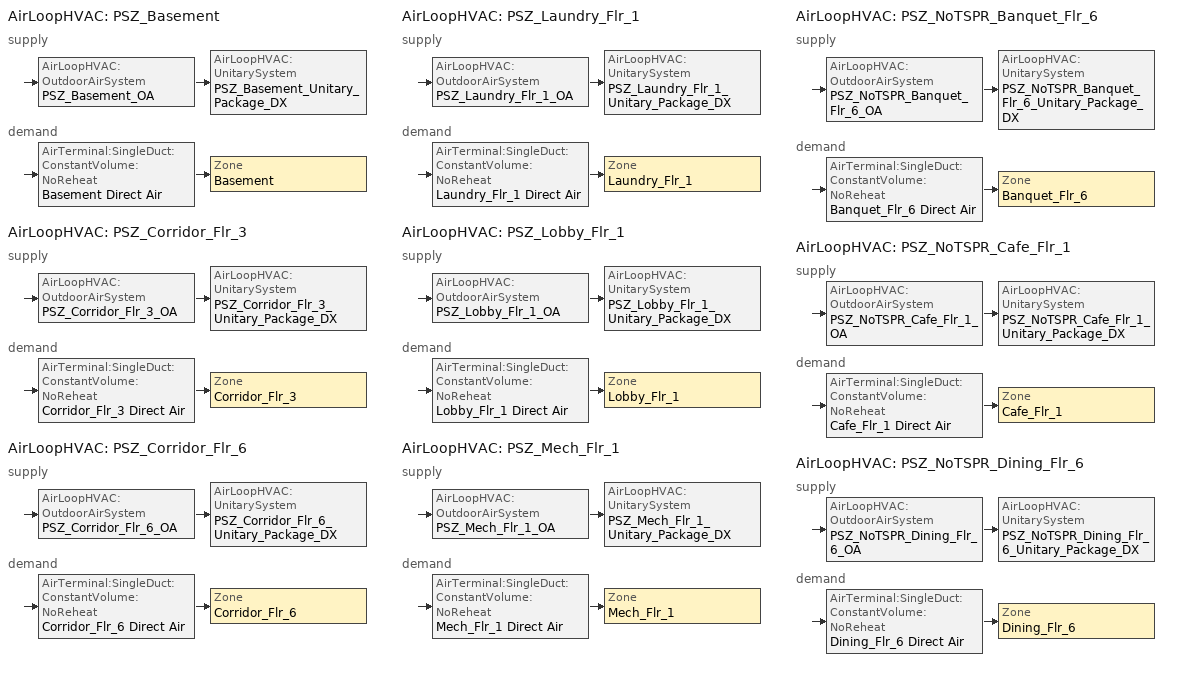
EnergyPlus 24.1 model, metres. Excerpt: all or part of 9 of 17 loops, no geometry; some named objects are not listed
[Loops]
AirLoopHVAC 'PSZ_Basement'
 supply: AirLoopHVAC:OutdoorAirSystem 'PSZ_Basement_OA' > AirLoopHVAC:UnitarySystem 'PSZ_Basement_Unitary_Package_DX'
 demand: AirTerminal:SingleDuct:ConstantVolume:NoReheat 'Basement Direct Air' > Zone 'Basement'
AirLoopHVAC 'PSZ_Corridor_Flr_3'
 supply: AirLoopHVAC:OutdoorAirSystem 'PSZ_Corridor_Flr_3_OA' > AirLoopHVAC:UnitarySystem 'PSZ_Corridor_Flr_3_Unitary_Package_DX'
 demand: AirTerminal:SingleDuct:ConstantVolume:NoReheat 'Corridor_Flr_3 Direct Air' > Zone 'Corridor_Flr_3'
AirLoopHVAC 'PSZ_Corridor_Flr_6'
 supply: AirLoopHVAC:OutdoorAirSystem 'PSZ_Corridor_Flr_6_OA' > AirLoopHVAC:UnitarySystem 'PSZ_Corridor_Flr_6_Unitary_Package_DX'
 demand: AirTerminal:SingleDuct:ConstantVolume:NoReheat 'Corridor_Flr_6 Direct Air' > Zone 'Corridor_Flr_6'
AirLoopHVAC 'PSZ_Laundry_Flr_1'
 supply: AirLoopHVAC:OutdoorAirSystem 'PSZ_Laundry_Flr_1_OA' > AirLoopHVAC:UnitarySystem 'PSZ_Laundry_Flr_1_Unitary_Package_DX'
 demand: AirTerminal:SingleDuct:ConstantVolume:NoReheat 'Laundry_Flr_1 Direct Air' > Zone 'Laundry_Flr_1'
AirLoopHVAC 'PSZ_Lobby_Flr_1'
 supply: AirLoopHVAC:OutdoorAirSystem 'PSZ_Lobby_Flr_1_OA' > AirLoopHVAC:UnitarySystem 'PSZ_Lobby_Flr_1_Unitary_Package_DX'
 demand: AirTerminal:SingleDuct:ConstantVolume:NoReheat 'Lobby_Flr_1 Direct Air' > Zone 'Lobby_Flr_1'
AirLoopHVAC 'PSZ_Mech_Flr_1'
 supply: AirLoopHVAC:OutdoorAirSystem 'PSZ_Mech_Flr_1_OA' > AirLoopHVAC:UnitarySystem 'PSZ_Mech_Flr_1_Unitary_Package_DX'
 demand: AirTerminal:SingleDuct:ConstantVolume:NoReheat 'Mech_Flr_1 Direct Air' > Zone 'Mech_Flr_1'
AirLoopHVAC 'PSZ_NoTSPR_Banquet_Flr_6'
 supply: AirLoopHVAC:OutdoorAirSystem 'PSZ_NoTSPR_Banquet_Flr_6_OA' > AirLoopHVAC:UnitarySystem 'PSZ_NoTSPR_Banquet_Flr_6_Unitary_Package_DX'
 demand: AirTerminal:SingleDuct:ConstantVolume:NoReheat 'Banquet_Flr_6 Direct Air' > Zone 'Banquet_Flr_6'
AirLoopHVAC 'PSZ_NoTSPR_Cafe_Flr_1'
 supply: AirLoopHVAC:OutdoorAirSystem 'PSZ_NoTSPR_Cafe_Flr_1_OA' > AirLoopHVAC:UnitarySystem 'PSZ_NoTSPR_Cafe_Flr_1_Unitary_Package_DX'
 demand: AirTerminal:SingleDuct:ConstantVolume:NoReheat 'Cafe_Flr_1 Direct Air' > Zone 'Cafe_Flr_1'
AirLoopHVAC 'PSZ_NoTSPR_Dining_Flr_6'
 supply: AirLoopHVAC:OutdoorAirSystem 'PSZ_NoTSPR_Dining_Flr_6_OA' > AirLoopHVAC:UnitarySystem 'PSZ_NoTSPR_Dining_Flr_6_Unitary_Package_DX'
 demand: AirTerminal:SingleDuct:ConstantVolume:NoReheat 'Dining_Flr_6 Direct Air' > Zone 'Dining_Flr_6'
[AirLoopHVAC]
PSZ_Basement: , PSZ_Basement Availability Manager List, Autosize, PSZ_Basement Air Loop Branches, , PSZ_Basement Supply Equipment Inlet Node, PSZ_Basement Zone Equipment Outlet Node, PSZ_Basement Zone Equipment Inlet Node, PSZ_Basement Supply Equipment Outlet Node
PSZ_Corridor_Flr_3: , PSZ_Corridor_Flr_3 Availability Manager List, Autosize, PSZ_Corridor_Flr_3 Air Loop Branches, , PSZ_Corridor_Flr_3 Supply Equipment Inlet Node, PSZ_Corridor_Flr_3 Zone Equipment Outlet Node, PSZ_Corridor_Flr_3 Zone Equipment Inlet Node, PSZ_Corridor_Flr_3 Supply Equipment Outlet Node
PSZ_Corridor_Flr_6: , PSZ_Corridor_Flr_6 Availability Manager List, Autosize, PSZ_Corridor_Flr_6 Air Loop Branches, , PSZ_Corridor_Flr_6 Supply Equipment Inlet Node, PSZ_Corridor_Flr_6 Zone Equipment Outlet Node, PSZ_Corridor_Flr_6 Zone Equipment Inlet Node, PSZ_Corridor_Flr_6 Supply Equipment Outlet Node
PSZ_Laundry_Flr_1: , PSZ_Laundry_Flr_1 Availability Manager List, Autosize, PSZ_Laundry_Flr_1 Air Loop Branches, , PSZ_Laundry_Flr_1 Supply Equipment Inlet Node, PSZ_Laundry_Flr_1 Zone Equipment Outlet Node, PSZ_Laundry_Flr_1 Zone Equipment Inlet Node, PSZ_Laundry_Flr_1 Supply Equipment Outlet Node
PSZ_Lobby_Flr_1: , PSZ_Lobby_Flr_1 Availability Manager List, Autosize, PSZ_Lobby_Flr_1 Air Loop Branches, , PSZ_Lobby_Flr_1 Supply Equipment Inlet Node, PSZ_Lobby_Flr_1 Zone Equipment Outlet Node, PSZ_Lobby_Flr_1 Zone Equipment Inlet Node, PSZ_Lobby_Flr_1 Supply Equipment Outlet Node
PSZ_Mech_Flr_1: , PSZ_Mech_Flr_1 Availability Manager List, Autosize, PSZ_Mech_Flr_1 Air Loop Branches, , PSZ_Mech_Flr_1 Supply Equipment Inlet Node, PSZ_Mech_Flr_1 Zone Equipment Outlet Node, PSZ_Mech_Flr_1 Zone Equipment Inlet Node, PSZ_Mech_Flr_1 Supply Equipment Outlet Node
PSZ_NoTSPR_Banquet_Flr_6: , PSZ_NoTSPR_Banquet_Flr_6 Availability Manager List, Autosize, PSZ_NoTSPR_Banquet_Flr_6 Air Loop Branches, , PSZ_NoTSPR_Banquet_Flr_6 Supply Equipment Inlet Node, PSZ_NoTSPR_Banquet_Flr_6 Zone Equipment Outlet Node, PSZ_NoTSPR_Banquet_Flr_6 Zone Equipment Inlet Node, PSZ_NoTSPR_Banquet_Flr_6 Supply Equipment Outlet Node
PSZ_NoTSPR_Cafe_Flr_1: , PSZ_NoTSPR_Cafe_Flr_1 Availability Manager List, Autosize, PSZ_NoTSPR_Cafe_Flr_1 Air Loop Branches, , PSZ_NoTSPR_Cafe_Flr_1 Supply Equipment Inlet Node, PSZ_NoTSPR_Cafe_Flr_1 Zone Equipment Outlet Node, PSZ_NoTSPR_Cafe_Flr_1 Zone Equipment Inlet Node, PSZ_NoTSPR_Cafe_Flr_1 Supply Equipment Outlet Node
PSZ_NoTSPR_Dining_Flr_6: , PSZ_NoTSPR_Dining_Flr_6 Availability Manager List, Autosize, PSZ_NoTSPR_Dining_Flr_6 Air Loop Branches, , PSZ_NoTSPR_Dining_Flr_6 Supply Equipment Inlet Node, PSZ_NoTSPR_Dining_Flr_6 Zone Equipment Outlet Node, PSZ_NoTSPR_Dining_Flr_6 Zone Equipment Inlet Node, PSZ_NoTSPR_Dining_Flr_6 Supply Equipment Outlet Node
[AirLoopHVAC:OutdoorAirSystem]
PSZ_Basement_OA: PSZ_Basement_OA_Controllers, PSZ_Basement_OA_Equipment
PSZ_Corridor_Flr_3_OA: PSZ_Corridor_Flr_3_OA_Controllers, PSZ_Corridor_Flr_3_OA_Equipment
PSZ_Corridor_Flr_6_OA: PSZ_Corridor_Flr_6_OA_Controllers, PSZ_Corridor_Flr_6_OA_Equipment
PSZ_Laundry_Flr_1_OA: PSZ_Laundry_Flr_1_OA_Controllers, PSZ_Laundry_Flr_1_OA_Equipment
PSZ_Lobby_Flr_1_OA: PSZ_Lobby_Flr_1_OA_Controllers, PSZ_Lobby_Flr_1_OA_Equipment
PSZ_Mech_Flr_1_OA: PSZ_Mech_Flr_1_OA_Controllers, PSZ_Mech_Flr_1_OA_Equipment
PSZ_NoTSPR_Banquet_Flr_6_OA: PSZ_NoTSPR_Banquet_Flr_6_OA_Controllers, PSZ_NoTSPR_Banquet_Flr_6_OA_Equipment
PSZ_NoTSPR_Cafe_Flr_1_OA: PSZ_NoTSPR_Cafe_Flr_1_OA_Controllers, PSZ_NoTSPR_Cafe_Flr_1_OA_Equipment
PSZ_NoTSPR_Dining_Flr_6_OA: PSZ_NoTSPR_Dining_Flr_6_OA_Controllers, PSZ_NoTSPR_Dining_Flr_6_OA_Equipment
[AirLoopHVAC:UnitarySystem]
PSZ_Basement_Unitary_Package_DX: Load, Basement, None, Always_On, PSZ_Basement Mixed Air Outlet, PSZ_Basement Supply Equipment Outlet Node, Fan:SystemModel, PSZ_Basement_addAQ_Unitary_Package_fan, DrawThrough, Always_Off, Coil:Heating:WaterToAirHeatPump:VariableSpeedEquationFit, PSZ_Basement Heating Coil, 1, Coil:Cooling:WaterToAirHeatPump:VariableSpeedEquationFit, PSZ_Basement Cooling Coil, No, 12.8, SensibleOnlyLoadControl, Coil:Heating:Electric, PSZ_Basement_SuppHeatCoil, SupplyAirFlowRate, Autosize, , , , SupplyAirFlowRate, Autosize, , , , SupplyAirFlowRate, 0, , , , , , Yes, 38, , , , , , , , , UnitarySystemPerformance:Multispeed, PSZ_Basement_Unitary_Package_DX_Perf_doas_wshpvav
PSZ_Corridor_Flr_3_Unitary_Package_DX: Load, Corridor_Flr_3, None, Always_On, PSZ_Corridor_Flr_3 Mixed Air Outlet, PSZ_Corridor_Flr_3 Supply Equipment Outlet Node, Fan:SystemModel, PSZ_Corridor_Flr_3_addAQ_Unitary_Package_fan, DrawThrough, Always_Off, Coil:Heating:WaterToAirHeatPump:VariableSpeedEquationFit, PSZ_Corridor_Flr_3 Heating Coil, 1, Coil:Cooling:WaterToAirHeatPump:VariableSpeedEquationFit, PSZ_Corridor_Flr_3 Cooling Coil, No, 12.8, SensibleOnlyLoadControl, Coil:Heating:Electric, PSZ_Corridor_Flr_3_SuppHeatCoil, SupplyAirFlowRate, Autosize, , , , SupplyAirFlowRate, Autosize, , , , SupplyAirFlowRate, 0, , , , , , Yes, 38, , , , , , , , , UnitarySystemPerformance:Multispeed, PSZ_Corridor_Flr_3_Unitary_Package_DX_Perf_doas_wshpvav
PSZ_Corridor_Flr_6_Unitary_Package_DX: Load, Corridor_Flr_6, None, Always_On, PSZ_Corridor_Flr_6 Mixed Air Outlet, PSZ_Corridor_Flr_6 Supply Equipment Outlet Node, Fan:SystemModel, PSZ_Corridor_Flr_6_addAQ_Unitary_Package_fan, DrawThrough, Always_Off, Coil:Heating:WaterToAirHeatPump:VariableSpeedEquationFit, PSZ_Corridor_Flr_6 Heating Coil, 1, Coil:Cooling:WaterToAirHeatPump:VariableSpeedEquationFit, PSZ_Corridor_Flr_6 Cooling Coil, No, 12.8, SensibleOnlyLoadControl, Coil:Heating:Electric, PSZ_Corridor_Flr_6_SuppHeatCoil, SupplyAirFlowRate, Autosize, , , , SupplyAirFlowRate, Autosize, , , , SupplyAirFlowRate, 0, , , , , , Yes, 38, , , , , , , , , UnitarySystemPerformance:Multispeed, PSZ_Corridor_Flr_6_Unitary_Package_DX_Perf_doas_wshpvav
PSZ_Laundry_Flr_1_Unitary_Package_DX: Load, Laundry_Flr_1, None, Always_On, PSZ_Laundry_Flr_1 Mixed Air Outlet, PSZ_Laundry_Flr_1 Supply Equipment Outlet Node, Fan:SystemModel, PSZ_Laundry_Flr_1_addAQ_Unitary_Package_fan, DrawThrough, Always_Off, Coil:Heating:WaterToAirHeatPump:VariableSpeedEquationFit, PSZ_Laundry_Flr_1 Heating Coil, 1, Coil:Cooling:WaterToAirHeatPump:VariableSpeedEquationFit, PSZ_Laundry_Flr_1 Cooling Coil, No, 12.8, SensibleOnlyLoadControl, Coil:Heating:Electric, PSZ_Laundry_Flr_1_SuppHeatCoil, SupplyAirFlowRate, Autosize, , , , SupplyAirFlowRate, Autosize, , , , SupplyAirFlowRate, 0, , , , , , Yes, 38, , , , , , , , , UnitarySystemPerformance:Multispeed, PSZ_Laundry_Flr_1_Unitary_Package_DX_Perf_doas_wshpvav
PSZ_Lobby_Flr_1_Unitary_Package_DX: Load, Lobby_Flr_1, None, Always_On, PSZ_Lobby_Flr_1 Mixed Air Outlet, PSZ_Lobby_Flr_1 Supply Equipment Outlet Node, Fan:SystemModel, PSZ_Lobby_Flr_1_addAQ_Unitary_Package_fan, DrawThrough, Always_Off, Coil:Heating:WaterToAirHeatPump:VariableSpeedEquationFit, PSZ_Lobby_Flr_1 Heating Coil, 1, Coil:Cooling:WaterToAirHeatPump:VariableSpeedEquationFit, PSZ_Lobby_Flr_1 Cooling Coil, No, 12.8, SensibleOnlyLoadControl, Coil:Heating:Electric, PSZ_Lobby_Flr_1_SuppHeatCoil, SupplyAirFlowRate, Autosize, , , , SupplyAirFlowRate, Autosize, , , , SupplyAirFlowRate, 0, , , , , , Yes, 38, , , , , , , , , UnitarySystemPerformance:Multispeed, PSZ_Lobby_Flr_1_Unitary_Package_DX_Perf_doas_wshpvav
PSZ_Mech_Flr_1_Unitary_Package_DX: Load, Mech_Flr_1, None, Always_On, PSZ_Mech_Flr_1 Mixed Air Outlet, PSZ_Mech_Flr_1 Supply Equipment Outlet Node, Fan:SystemModel, PSZ_Mech_Flr_1_addAQ_Unitary_Package_fan, DrawThrough, Always_Off, Coil:Heating:WaterToAirHeatPump:VariableSpeedEquationFit, PSZ_Mech_Flr_1 Heating Coil, 1, Coil:Cooling:WaterToAirHeatPump:VariableSpeedEquationFit, PSZ_Mech_Flr_1 Cooling Coil, No, 12.8, SensibleOnlyLoadControl, Coil:Heating:Electric, PSZ_Mech_Flr_1_SuppHeatCoil, SupplyAirFlowRate, Autosize, , , , SupplyAirFlowRate, Autosize, , , , SupplyAirFlowRate, 0, , , , , , Yes, 38, , , , , , , , , UnitarySystemPerformance:Multispeed, PSZ_Mech_Flr_1_Unitary_Package_DX_Perf_doas_wshpvav
PSZ_NoTSPR_Banquet_Flr_6_Unitary_Package_DX: Load, Banquet_Flr_6, None, Always_On, PSZ_NoTSPR_Banquet_Flr_6 Mixed Air Outlet, PSZ_NoTSPR_Banquet_Flr_6 Supply Equipment Outlet Node, Fan:SystemModel, PSZ_NoTSPR_Banquet_Flr_6_addAQ_Unitary_Package_fan, DrawThrough, Always_Off, Coil:Heating:WaterToAirHeatPump:VariableSpeedEquationFit, PSZ_NoTSPR_Banquet_Flr_6 Heating Coil, 1, Coil:Cooling:WaterToAirHeatPump:VariableSpeedEquationFit, PSZ_NoTSPR_Banquet_Flr_6 Cooling Coil, No, 12.8, SensibleOnlyLoadControl, Coil:Heating:Electric, PSZ_NoTSPR_Banquet_Flr_6_SuppHeatCoil, SupplyAirFlowRate, Autosize, , , , SupplyAirFlowRate, Autosize, , , , SupplyAirFlowRate, Autosize, , , , , , Yes, 38, , , , , , , , , UnitarySystemPerformance:Multispeed, PSZ_NoTSPR_Banquet_Flr_6_Unitary_Package_DX_Perf_wshpvav
PSZ_NoTSPR_Cafe_Flr_1_Unitary_Package_DX: Load, Cafe_Flr_1, None, Always_On, PSZ_NoTSPR_Cafe_Flr_1 Mixed Air Outlet, PSZ_NoTSPR_Cafe_Flr_1 Supply Equipment Outlet Node, Fan:SystemModel, PSZ_NoTSPR_Cafe_Flr_1_addAQ_Unitary_Package_fan, DrawThrough, Always_Off, Coil:Heating:WaterToAirHeatPump:VariableSpeedEquationFit, PSZ_NoTSPR_Cafe_Flr_1 Heating Coil, 1, Coil:Cooling:WaterToAirHeatPump:VariableSpeedEquationFit, PSZ_NoTSPR_Cafe_Flr_1 Cooling Coil, No, 12.8, SensibleOnlyLoadControl, Coil:Heating:Electric, PSZ_NoTSPR_Cafe_Flr_1_SuppHeatCoil, SupplyAirFlowRate, Autosize, , , , SupplyAirFlowRate, Autosize, , , , SupplyAirFlowRate, 0, , , , , , Yes, 38, , , , , , , , , UnitarySystemPerformance:Multispeed, PSZ_NoTSPR_Cafe_Flr_1_Unitary_Package_DX_Perf_doas_wshpvav
PSZ_NoTSPR_Dining_Flr_6_Unitary_Package_DX: Load, Dining_Flr_6, None, Always_On, PSZ_NoTSPR_Dining_Flr_6 Mixed Air Outlet, PSZ_NoTSPR_Dining_Flr_6 Supply Equipment Outlet Node, Fan:SystemModel, PSZ_NoTSPR_Dining_Flr_6_addAQ_Unitary_Package_fan, DrawThrough, Always_Off, Coil:Heating:WaterToAirHeatPump:VariableSpeedEquationFit, PSZ_NoTSPR_Dining_Flr_6 Heating Coil, 1, Coil:Cooling:WaterToAirHeatPump:VariableSpeedEquationFit, PSZ_NoTSPR_Dining_Flr_6 Cooling Coil, No, 12.8, SensibleOnlyLoadControl, Coil:Heating:Electric, PSZ_NoTSPR_Dining_Flr_6_SuppHeatCoil, SupplyAirFlowRate, Autosize, , , , SupplyAirFlowRate, Autosize, , , , SupplyAirFlowRate, Autosize, , , , , , Yes, 38, , , , , , , , , UnitarySystemPerformance:Multispeed, PSZ_NoTSPR_Dining_Flr_6_Unitary_Package_DX_Perf_wshpvav
[AirTerminal:SingleDuct:ConstantVolume:NoReheat]
Banquet_Flr_6 Direct Air: ALWAYS_ON, Banquet_Flr_6 ADU Inlet Node, Banquet_Flr_6 Direct Air Inlet Node, Autosize
Basement Direct Air: Always_On, Basement ADU Inlet Node, Basement Direct Air Inlet Node, Autosize
Cafe_Flr_1 Direct Air: Always_On, Cafe_Flr_1 ADU Inlet Node, Cafe_Flr_1 Direct Air Inlet Node, Autosize
Corridor_Flr_3 Direct Air: Always_On, Corridor_Flr_3 ADU Inlet Node, Corridor_Flr_3 Direct Air Inlet Node, Autosize
Corridor_Flr_6 Direct Air: Always_On, Corridor_Flr_6 ADU Inlet Node, Corridor_Flr_6 Direct Air Inlet Node, Autosize
Dining_Flr_6 Direct Air: ALWAYS_ON, Dining_Flr_6 ADU Inlet Node, Dining_Flr_6 Direct Air Inlet Node, Autosize
Laundry_Flr_1 Direct Air: Always_On, Laundry_Flr_1 ADU Inlet Node, Laundry_Flr_1 Direct Air Inlet Node, Autosize
Lobby_Flr_1 Direct Air: Always_On, Lobby_Flr_1 ADU Inlet Node, Lobby_Flr_1 Direct Air Inlet Node, Autosize
Mech_Flr_1 Direct Air: Always_On, Mech_Flr_1 ADU Inlet Node, Mech_Flr_1 Direct Air Inlet Node, Autosize
[AvailabilityManager:NightCycle]
PSZ_Basement Availability Manager; PSZ_Corridor_Flr_3 Availability Manager; PSZ_Corridor_Flr_6 Availability Manager; PSZ_Laundry_Flr_1 Availability Manager; PSZ_Lobby_Flr_1 Availability Manager; PSZ_Mech_Flr_1 Availability Manager; PSZ_NoTSPR_Banquet_Flr_6 Availability Manager; PSZ_NoTSPR_Cafe_Flr_1 Availability Manager; PSZ_NoTSPR_Dining_Flr_6 Availability Manager; PSZ_NoTSPR_Kitchen_Flr_6 Availability Manager; PSZ_Retail_1_Flr_1 Availability Manager; PSZ_Retail_2_Flr_1 Availability Manager; PSZ_Storage_Flr_1 Availability Manager: Always_On, HVACOperationSchd, CycleOnAny, 1, FixedRunTime, 1800
[AvailabilityManager:Scheduled]
grm_doas Availability Manager; pub_doas Availability Manager: HVACOperationSchd
[Coil:Heating:Electric]
PSZ_Basement_SuppHeatCoil: Always_On, 1, Autosize, PSZ_Basement Supply Fan Outlet, PSZ_Basement Supply Equipment Outlet Node
PSZ_Corridor_Flr_3_SuppHeatCoil: Always_On, 1, Autosize, PSZ_Corridor_Flr_3 Supply Fan Outlet, PSZ_Corridor_Flr_3 Supply Equipment Outlet Node
PSZ_Corridor_Flr_6_SuppHeatCoil: Always_On, 1, Autosize, PSZ_Corridor_Flr_6 Supply Fan Outlet, PSZ_Corridor_Flr_6 Supply Equipment Outlet Node
PSZ_Laundry_Flr_1_SuppHeatCoil: Always_On, 1, Autosize, PSZ_Laundry_Flr_1 Supply Fan Outlet, PSZ_Laundry_Flr_1 Supply Equipment Outlet Node
PSZ_Lobby_Flr_1_SuppHeatCoil: Always_On, 1, Autosize, PSZ_Lobby_Flr_1 Supply Fan Outlet, PSZ_Lobby_Flr_1 Supply Equipment Outlet Node
PSZ_Mech_Flr_1_SuppHeatCoil: Always_On, 1, Autosize, PSZ_Mech_Flr_1 Supply Fan Outlet, PSZ_Mech_Flr_1 Supply Equipment Outlet Node
PSZ_NoTSPR_Banquet_Flr_6_SuppHeatCoil: Always_On, 1, Autosize, PSZ_NoTSPR_Banquet_Flr_6 Supply Fan Outlet, PSZ_NoTSPR_Banquet_Flr_6 Supply Equipment Outlet Node
PSZ_NoTSPR_Cafe_Flr_1_SuppHeatCoil: Always_On, 1, Autosize, PSZ_NoTSPR_Cafe_Flr_1 Supply Fan Outlet, PSZ_NoTSPR_Cafe_Flr_1 Supply Equipment Outlet Node
PSZ_NoTSPR_Dining_Flr_6_SuppHeatCoil: Always_On, 1, Autosize, PSZ_NoTSPR_Dining_Flr_6 Supply Fan Outlet, PSZ_NoTSPR_Dining_Flr_6 Supply Equipment Outlet Node
[Controller:MechanicalVentilation]
Banquet_Flr_6_DCV: MinOA_MotorizedDamper_Sched, No, ZoneSum, , Banquet_Flr_6, SZ DSOA Banquet_Flr_6, CM DSZAD Building
Dining_Flr_6_DCV: MinOA_MotorizedDamper_Sched, No, ZoneSum, , Dining_Flr_6, SZ DSOA Dining_Flr_6, CM DSZAD Building
[Controller:OutdoorAir]
PSZ_Basement_OA_Controller: PSZ_Basement OARelief Node, PSZ_Basement Supply Equipment Inlet Node, PSZ_Basement Mixed Air Outlet, PSZ_Basement OAInlet Node, 0, Autosize, NoEconomizer, ModulateFlow, , , , , , LockoutWithHeating, FixedMinimum, MinOA_MotorizedDamper_Sched
PSZ_Corridor_Flr_3_OA_Controller: PSZ_Corridor_Flr_3 OARelief Node, PSZ_Corridor_Flr_3 Supply Equipment Inlet Node, PSZ_Corridor_Flr_3 Mixed Air Outlet, PSZ_Corridor_Flr_3 OAInlet Node, 0, Autosize, NoEconomizer, ModulateFlow, , , , , , LockoutWithHeating, FixedMinimum, MinOA_MotorizedDamper_Sched
PSZ_Corridor_Flr_6_OA_Controller: PSZ_Corridor_Flr_6 OARelief Node, PSZ_Corridor_Flr_6 Supply Equipment Inlet Node, PSZ_Corridor_Flr_6 Mixed Air Outlet, PSZ_Corridor_Flr_6 OAInlet Node, 0, Autosize, NoEconomizer, ModulateFlow, , , , , , LockoutWithHeating, FixedMinimum, MinOA_MotorizedDamper_Sched
PSZ_Laundry_Flr_1_OA_Controller: PSZ_Laundry_Flr_1 OARelief Node, PSZ_Laundry_Flr_1 Supply Equipment Inlet Node, PSZ_Laundry_Flr_1 Mixed Air Outlet, PSZ_Laundry_Flr_1 OAInlet Node, 0, Autosize, NoEconomizer, ModulateFlow, , , , , , LockoutWithHeating, FixedMinimum, MinOA_MotorizedDamper_Sched
PSZ_Lobby_Flr_1_OA_Controller: PSZ_Lobby_Flr_1 OARelief Node, PSZ_Lobby_Flr_1 Supply Equipment Inlet Node, PSZ_Lobby_Flr_1 Mixed Air Outlet, PSZ_Lobby_Flr_1 OAInlet Node, 0, Autosize, NoEconomizer, ModulateFlow, , , , , , LockoutWithHeating, FixedMinimum, MinOA_MotorizedDamper_Sched
PSZ_Mech_Flr_1_OA_Controller: PSZ_Mech_Flr_1 OARelief Node, PSZ_Mech_Flr_1 Supply Equipment Inlet Node, PSZ_Mech_Flr_1 Mixed Air Outlet, PSZ_Mech_Flr_1 OAInlet Node, 0, Autosize, NoEconomizer, ModulateFlow, , , , , , LockoutWithHeating, FixedMinimum, MinOA_MotorizedDamper_Sched
PSZ_NoTSPR_Banquet_Flr_6_OA_Controller: PSZ_NoTSPR_Banquet_Flr_6 OARelief Node, PSZ_NoTSPR_Banquet_Flr_6 Supply Equipment Inlet Node, PSZ_NoTSPR_Banquet_Flr_6 Mixed Air Outlet, PSZ_NoTSPR_Banquet_Flr_6 OAInlet Node, Autosize, Autosize, NoEconomizer, ModulateFlow, , , , , , LockoutWithHeating, FixedMinimum, MinOA_MotorizedDamper_Sched
PSZ_NoTSPR_Cafe_Flr_1_OA_Controller: PSZ_NoTSPR_Cafe_Flr_1 OARelief Node, PSZ_NoTSPR_Cafe_Flr_1 Supply Equipment Inlet Node, PSZ_NoTSPR_Cafe_Flr_1 Mixed Air Outlet, PSZ_NoTSPR_Cafe_Flr_1 OAInlet Node, 0, Autosize, NoEconomizer, ModulateFlow, , , , , , LockoutWithHeating, FixedMinimum, MinOA_MotorizedDamper_Sched
PSZ_NoTSPR_Dining_Flr_6_OA_Controller: PSZ_NoTSPR_Dining_Flr_6 OARelief Node, PSZ_NoTSPR_Dining_Flr_6 Supply Equipment Inlet Node, PSZ_NoTSPR_Dining_Flr_6 Mixed Air Outlet, PSZ_NoTSPR_Dining_Flr_6 OAInlet Node, Autosize, Autosize, NoEconomizer, ModulateFlow, , , , , , LockoutWithHeating, FixedMinimum, MinOA_MotorizedDamper_Sched
[DesignSpecification:OutdoorAir]
SZ DSOA Banquet_Flr_6; SZ DSOA Dining_Flr_6: Flow/Area, , 0.0035814
SZ DSOA Basement: Flow/Area, , 0.0004318
SZ DSOA Cafe_Flr_1: Sum, 0.00353961, 0.000914399
SZ DSOA Corridor_Flr_3; SZ DSOA Corridor_Flr_6: Flow/Area, , 0.0003048
SZ DSOA Laundry_Flr_1; SZ DSOA Mech_Flr_1: Flow/Area, , 0
SZ DSOA Lobby_Flr_1: Flow/Area, , 0.0014478
[DesignSpecification:ZoneAirDistribution]
CM DSZAD Building: 1, 1
[ElectricLoadCenter:Distribution]
Generator: PV_Generator, Baseload, , , , DirectCurrentWithInverter, PV_Inverter
[ElectricLoadCenter:Generators]
PV_Generator: PV_module, Generator:PVWatts, 43878, PV_SCH
[ElectricLoadCenter:Inverter:PVWatts]
PV_Inverter: 1.2, 0.96
[ElectricLoadCenter:Transformer]
Transformer 1: Always_On, PowerInFromGrid, , , 150000, 3, Aluminum, 150, 0.1, NominalEfficiency, , , 0.988, 0.35, 75, , Yes, Wired_LTG_Electricity, InteriorEquipment:Electricity
[EnergyManagementSystem:Actuator]
N_LivingUnit_CLGSETP_Actuator: OBCReset_N_OccGuestRoom_ClgSP_Sch_20min; Schedule:Compact; Schedule Value
N_LivingUnit_HTGSETP_Actuator: OBCReset_N_OccGuestRoom_HtgSP_Sch_20min; Schedule:Compact; Schedule Value
S_LivingUnit_CLGSETP_Actuator: OBCReset_S_OccGuestRoom_ClgSP_Sch_20min; Schedule:Compact; Schedule Value
S_LivingUnit_HTGSETP_Actuator: OBCReset_S_OccGuestRoom_HtgSP_Sch_20min; Schedule:Compact; Schedule Value
[EnergyManagementSystem:OutputVariable]
Wired_LTG: Wired_LTG; Summed; ZoneTimestep; ; J
timesteps_after_doorshut_north: timesteps_after_doorshut_north; Averaged; ZoneTimestep
timesteps_after_doorshut_south: timesteps_after_doorshut_south; Averaged; ZoneTimestep
[EnergyManagementSystem:Program]
Door_Switch_Enabled_Thermostat_Reset_Program_N_LivingUnit: IF (N_Sliding_Door_Ventilation_Sensor > 0); SET timesteps_after_doorshut_north = 0; SET N_LivingUnit_CLGSETP_Actuator = 32.22; SET N_LivingUnit_HTGSETP_Actuator = 12.78; ELSEIF N_LivingUnit_CLGSETP_Actuator > 24.4; SET timesteps_after_doorshut_north = timesteps_after_doorshut_north + 1; IF timesteps_after_doorshut_north == 1; SET N_LivingUnit_CLGSETP_Actuator = 30; SET N_LivingUnit_HTGSETP_Actuator = 14; ELSEIF timesteps_after_doorshut_north == 2; SET N_LivingUnit_CLGSETP_Actuator = 28; SET N_LivingUnit_HTGSETP_Actuator = 16; ELSEIF timesteps_after_doorshut_north == 3; SET N_LivingUnit_CLGSETP_Actuator = 26; SET N_LivingUnit_HTGSETP_Actuator = 18; ELSEIF timesteps_after_doorshut_north == 4; SET N_LivingUnit_CLGSETP_Actuator = 25; SET N_LivingUnit_HTGSETP_Actuator = 20; SET N_LivingUnit_CLGSETP_Actuator = null; SET N_LivingUnit_HTGSETP_Actuator = null; ENDIF; ELSE; SET timesteps_after_doorshut_north = 0; SET N_LivingUnit_CLGSETP_Actuator = null; SET N_LivingUnit_HTGSETP_Actuator = null; ENDIF
Door_Switch_Enabled_Thermostat_Reset_Program_S_LivingUnit: IF (S_Sliding_Door_Ventilation_Sensor > 0); SET timesteps_after_doorshut_south = 0; SET S_LivingUnit_CLGSETP_Actuator = 32.22; SET S_LivingUnit_HTGSETP_Actuator = 12.78; ELSEIF S_LivingUnit_CLGSETP_Actuator > 24.4; SET timesteps_after_doorshut_south = timesteps_after_doorshut_south + 1; IF timesteps_after_doorshut_south == 1; SET S_LivingUnit_CLGSETP_Actuator = 30; SET S_LivingUnit_HTGSETP_Actuator = 14; ELSEIF timesteps_after_doorshut_south == 2; SET S_LivingUnit_CLGSETP_Actuator = 28; SET S_LivingUnit_HTGSETP_Actuator = 16; ELSEIF timesteps_after_doorshut_south == 3; SET S_LivingUnit_CLGSETP_Actuator = 26; SET S_LivingUnit_HTGSETP_Actuator = 18; ELSEIF timesteps_after_doorshut_south == 4; SET S_LivingUnit_CLGSETP_Actuator = 25; SET S_LivingUnit_HTGSETP_Actuator = 20; SET S_LivingUnit_CLGSETP_Actuator = null; SET S_LivingUnit_HTGSETP_Actuator = null; ENDIF; ELSE; SET timesteps_after_doorshut_south = 0; SET S_LivingUnit_CLGSETP_Actuator = null; SET S_LivingUnit_HTGSETP_Actuator = null; ENDIF
Transformer_Load_Prog: SET Wired_LTG = Facility_Int_LTG*0.0352
init_timesteps_after_doorshut: SET timesteps_after_doorshut_south = 0; SET timesteps_after_doorshut_north = 0
[EnergyManagementSystem:ProgramCallingManager]
Door_Switch_Enabled_Thermostat_Reset: BeginTimestepBeforePredictor; Door_Switch_Enabled_Thermostat_Reset_Program_N_LivingUnit; Door_Switch_Enabled_Thermostat_Reset_Program_S_LivingUnit
Transformer_Load_Prog_Manager: AfterPredictorAfterHVACManagers; Transformer_Load_Prog
init_timesteps_after_doorshut_south_Program Manager: BeginNewEnvironment; init_timesteps_after_doorshut
[EnergyManagementSystem:Sensor]
Facility_Int_LTG: ; InteriorLights:Electricity
[Fan:SystemModel]
PSZ_Basement_addAQ_Unitary_Package_fan: Always_On, PSZ_Basement Heating Coil Outlet, PSZ_Basement Supply Fan Outlet, Autosize, Discrete, 1, 622.5, 0.895, 1, Autosize, TotalEfficiencyAndPressure, , , 0.58175, , 622.5, , , , General, 2, 0.66, 0.4, 1, 1
PSZ_Corridor_Flr_3_addAQ_Unitary_Package_fan: Always_On, PSZ_Corridor_Flr_3 Heating Coil Outlet, PSZ_Corridor_Flr_3 Supply Fan Outlet, Autosize, Discrete, 1, 622.5, 0.895, 1, Autosize, TotalEfficiencyAndPressure, , , 0.58175, , 622.5, , , , General, 2, 0.66, 0.4, 1, 1
PSZ_Corridor_Flr_6_addAQ_Unitary_Package_fan: Always_On, PSZ_Corridor_Flr_6 Heating Coil Outlet, PSZ_Corridor_Flr_6 Supply Fan Outlet, Autosize, Discrete, 1, 622.5, 0.865, 1, Autosize, TotalEfficiencyAndPressure, , , 0.56225, , 622.5, , , , General, 1, 1, 1
PSZ_Laundry_Flr_1_addAQ_Unitary_Package_fan: Always_On, PSZ_Laundry_Flr_1 Heating Coil Outlet, PSZ_Laundry_Flr_1 Supply Fan Outlet, Autosize, Discrete, 1, 933.377, 0.9, 1, Autosize, TotalEfficiencyAndPressure, , , 0.585, , 933.377, , , , General, 2, 0.66, 0.4, 1, 1
PSZ_Lobby_Flr_1_addAQ_Unitary_Package_fan: Always_On, PSZ_Lobby_Flr_1 Heating Coil Outlet, PSZ_Lobby_Flr_1 Supply Fan Outlet, Autosize, Discrete, 1, 882.556, 0.9, 1, Autosize, TotalEfficiencyAndPressure, , , 0.585, , 882.556, , , , General, 2, 0.66, 0.4, 1, 1
PSZ_Mech_Flr_1_addAQ_Unitary_Package_fan: Always_On, PSZ_Mech_Flr_1 Heating Coil Outlet, PSZ_Mech_Flr_1 Supply Fan Outlet, Autosize, Discrete, 1, 622.5, 0.855, 1, Autosize, TotalEfficiencyAndPressure, , , 0.55575, , 622.5, , , , General, 1, 1, 1
PSZ_NoTSPR_Banquet_Flr_6_addAQ_Unitary_Package_fan: Always_On, PSZ_NoTSPR_Banquet_Flr_6 Heating Coil Outlet, PSZ_NoTSPR_Banquet_Flr_6 Supply Fan Outlet, Autosize, Discrete, 1, 622.5, 0.895, 1, Autosize, TotalEfficiencyAndPressure, , , 0.58175, , 622.5, , , , General, 2, 0.66, 0.4, 1, 1
PSZ_NoTSPR_Cafe_Flr_1_addAQ_Unitary_Package_fan: Always_On, PSZ_NoTSPR_Cafe_Flr_1 Heating Coil Outlet, PSZ_NoTSPR_Cafe_Flr_1 Supply Fan Outlet, Autosize, Discrete, 1, 622.5, 0.895, 1, Autosize, TotalEfficiencyAndPressure, , , 0.58175, , 622.5, , , , General, 2, 0.66, 0.4, 1, 1
PSZ_NoTSPR_Dining_Flr_6_addAQ_Unitary_Package_fan: Always_On, PSZ_NoTSPR_Dining_Flr_6 Heating Coil Outlet, PSZ_NoTSPR_Dining_Flr_6 Supply Fan Outlet, Autosize, Discrete, 1, 622.5, 0.895, 1, Autosize, TotalEfficiencyAndPressure, , , 0.58175, , 622.5, , , , General, 2, 0.66, 0.4, 1, 1
[Fan:ZoneExhaust]
Banquet_Flr_6 Exhaust Fan: Kitchen_Exhaust_SCH, 1, 0, 0.873103, Banquet_Flr_6 Exhaust Fan Node, Banquet_Flr_6 Exhaust Fan Outlet Node, General
Dining_Flr_6 Exhaust Fan: Kitchen_Exhaust_SCH, 1, 0, 0.873103, Dining_Flr_6 Exhaust Fan Node, Dining_Flr_6 Exhaust Fan Outlet Node, General
Laundry_Flr_1 Exhaust Fan: Hours_of_operation, 0.385, 125, 0.235974, Laundry_Flr_1 Exhaust Fan Node, Laundry_Flr_1 Exhaust Fan Outlet Node, General, , , , Laundry_Flr_1 Exhaust Fan Balanced Exhaust Fraction Schedule
Lobby_Flr_1 Exhaust Fan: Hours_of_operation, 1, 0, 0.235974, Lobby_Flr_1 Exhaust Fan Node, Lobby_Flr_1 Exhaust Fan Outlet Node, General
[Generator:PVWatts]
PV_module: 5, 43878, Premium, FixedOpenRack, 0.113, TiltAzimuth, 0, 180
[OutdoorAir:Mixer]
PSZ_Basement_OAMixing Box: PSZ_Basement Mixed Air Outlet, PSZ_Basement OAInlet Node, PSZ_Basement OARelief Node, PSZ_Basement Supply Equipment Inlet Node
PSZ_Corridor_Flr_3_OAMixing Box: PSZ_Corridor_Flr_3 Mixed Air Outlet, PSZ_Corridor_Flr_3 OAInlet Node, PSZ_Corridor_Flr_3 OARelief Node, PSZ_Corridor_Flr_3 Supply Equipment Inlet Node
PSZ_Corridor_Flr_6_OAMixing Box: PSZ_Corridor_Flr_6 Mixed Air Outlet, PSZ_Corridor_Flr_6 OAInlet Node, PSZ_Corridor_Flr_6 OARelief Node, PSZ_Corridor_Flr_6 Supply Equipment Inlet Node
PSZ_Laundry_Flr_1_OAMixing Box: PSZ_Laundry_Flr_1 Mixed Air Outlet, PSZ_Laundry_Flr_1 OAInlet Node, PSZ_Laundry_Flr_1 OARelief Node, PSZ_Laundry_Flr_1 Supply Equipment Inlet Node
PSZ_Lobby_Flr_1_OAMixing Box: PSZ_Lobby_Flr_1 Mixed Air Outlet, PSZ_Lobby_Flr_1 OAInlet Node, PSZ_Lobby_Flr_1 OARelief Node, PSZ_Lobby_Flr_1 Supply Equipment Inlet Node
PSZ_Mech_Flr_1_OAMixing Box: PSZ_Mech_Flr_1 Mixed Air Outlet, PSZ_Mech_Flr_1 OAInlet Node, PSZ_Mech_Flr_1 OARelief Node, PSZ_Mech_Flr_1 Supply Equipment Inlet Node
PSZ_NoTSPR_Banquet_Flr_6_OAMixing Box: PSZ_NoTSPR_Banquet_Flr_6 Mixed Air Outlet, PSZ_NoTSPR_Banquet_Flr_6 OAInlet Node, PSZ_NoTSPR_Banquet_Flr_6 OARelief Node, PSZ_NoTSPR_Banquet_Flr_6 Supply Equipment Inlet Node
PSZ_NoTSPR_Cafe_Flr_1_OAMixing Box: PSZ_NoTSPR_Cafe_Flr_1 Mixed Air Outlet, PSZ_NoTSPR_Cafe_Flr_1 OAInlet Node, PSZ_NoTSPR_Cafe_Flr_1 OARelief Node, PSZ_NoTSPR_Cafe_Flr_1 Supply Equipment Inlet Node
PSZ_NoTSPR_Dining_Flr_6_OAMixing Box: PSZ_NoTSPR_Dining_Flr_6 Mixed Air Outlet, PSZ_NoTSPR_Dining_Flr_6 OAInlet Node, PSZ_NoTSPR_Dining_Flr_6 OARelief Node, PSZ_NoTSPR_Dining_Flr_6 Supply Equipment Inlet Node
[SetpointManager:MixedAir]
PSZ_Basement_CoolC SAT Manager: Temperature, PSZ_Basement Zone Equipment Inlet Node, PSZ_Basement Heating Coil Outlet, PSZ_Basement Supply Fan Outlet, PSZ_Basement Cooling Coil Outlet
PSZ_Basement_HeatC MixedAir Manager: Temperature, PSZ_Basement Supply Equipment Outlet Node, PSZ_Basement Heating Coil Outlet, PSZ_Basement Supply Fan Outlet, PSZ_Basement Heating Coil Outlet
PSZ_Basement_OAMixed Air Temp Manager: Temperature, PSZ_Basement Zone Equipment Inlet Node, PSZ_Basement Heating Coil Outlet, PSZ_Basement Supply Fan Outlet, PSZ_Basement Mixed Air Outlet
PSZ_Corridor_Flr_3_CoolC SAT Manager: Temperature, PSZ_Corridor_Flr_3 Zone Equipment Inlet Node, PSZ_Corridor_Flr_3 Heating Coil Outlet, PSZ_Corridor_Flr_3 Supply Fan Outlet, PSZ_Corridor_Flr_3 Cooling Coil Outlet
PSZ_Corridor_Flr_3_HeatC MixedAir Manager: Temperature, PSZ_Corridor_Flr_3 Supply Equipment Outlet Node, PSZ_Corridor_Flr_3 Heating Coil Outlet, PSZ_Corridor_Flr_3 Supply Fan Outlet, PSZ_Corridor_Flr_3 Heating Coil Outlet
PSZ_Corridor_Flr_3_OAMixed Air Temp Manager: Temperature, PSZ_Corridor_Flr_3 Zone Equipment Inlet Node, PSZ_Corridor_Flr_3 Heating Coil Outlet, PSZ_Corridor_Flr_3 Supply Fan Outlet, PSZ_Corridor_Flr_3 Mixed Air Outlet
PSZ_Corridor_Flr_6_CoolC SAT Manager: Temperature, PSZ_Corridor_Flr_6 Zone Equipment Inlet Node, PSZ_Corridor_Flr_6 Heating Coil Outlet, PSZ_Corridor_Flr_6 Supply Fan Outlet, PSZ_Corridor_Flr_6 Cooling Coil Outlet
PSZ_Corridor_Flr_6_HeatC MixedAir Manager: Temperature, PSZ_Corridor_Flr_6 Supply Equipment Outlet Node, PSZ_Corridor_Flr_6 Heating Coil Outlet, PSZ_Corridor_Flr_6 Supply Fan Outlet, PSZ_Corridor_Flr_6 Heating Coil Outlet
PSZ_Corridor_Flr_6_OAMixed Air Temp Manager: Temperature, PSZ_Corridor_Flr_6 Zone Equipment Inlet Node, PSZ_Corridor_Flr_6 Heating Coil Outlet, PSZ_Corridor_Flr_6 Supply Fan Outlet, PSZ_Corridor_Flr_6 Mixed Air Outlet
PSZ_Laundry_Flr_1_CoolC SAT Manager: Temperature, PSZ_Laundry_Flr_1 Zone Equipment Inlet Node, PSZ_Laundry_Flr_1 Heating Coil Outlet, PSZ_Laundry_Flr_1 Supply Fan Outlet, PSZ_Laundry_Flr_1 Cooling Coil Outlet
PSZ_Laundry_Flr_1_HeatC MixedAir Manager: Temperature, PSZ_Laundry_Flr_1 Supply Equipment Outlet Node, PSZ_Laundry_Flr_1 Heating Coil Outlet, PSZ_Laundry_Flr_1 Supply Fan Outlet, PSZ_Laundry_Flr_1 Heating Coil Outlet
PSZ_Laundry_Flr_1_OAMixed Air Temp Manager: Temperature, PSZ_Laundry_Flr_1 Zone Equipment Inlet Node, PSZ_Laundry_Flr_1 Heating Coil Outlet, PSZ_Laundry_Flr_1 Supply Fan Outlet, PSZ_Laundry_Flr_1 Mixed Air Outlet
PSZ_Lobby_Flr_1_CoolC SAT Manager: Temperature, PSZ_Lobby_Flr_1 Zone Equipment Inlet Node, PSZ_Lobby_Flr_1 Heating Coil Outlet, PSZ_Lobby_Flr_1 Supply Fan Outlet, PSZ_Lobby_Flr_1 Cooling Coil Outlet
PSZ_Lobby_Flr_1_HeatC MixedAir Manager: Temperature, PSZ_Lobby_Flr_1 Supply Equipment Outlet Node, PSZ_Lobby_Flr_1 Heating Coil Outlet, PSZ_Lobby_Flr_1 Supply Fan Outlet, PSZ_Lobby_Flr_1 Heating Coil Outlet
PSZ_Lobby_Flr_1_OAMixed Air Temp Manager: Temperature, PSZ_Lobby_Flr_1 Zone Equipment Inlet Node, PSZ_Lobby_Flr_1 Heating Coil Outlet, PSZ_Lobby_Flr_1 Supply Fan Outlet, PSZ_Lobby_Flr_1 Mixed Air Outlet
PSZ_Mech_Flr_1_CoolC SAT Manager: Temperature, PSZ_Mech_Flr_1 Zone Equipment Inlet Node, PSZ_Mech_Flr_1 Heating Coil Outlet, PSZ_Mech_Flr_1 Supply Fan Outlet, PSZ_Mech_Flr_1 Cooling Coil Outlet
PSZ_Mech_Flr_1_HeatC MixedAir Manager: Temperature, PSZ_Mech_Flr_1 Supply Equipment Outlet Node, PSZ_Mech_Flr_1 Heating Coil Outlet, PSZ_Mech_Flr_1 Supply Fan Outlet, PSZ_Mech_Flr_1 Heating Coil Outlet
PSZ_Mech_Flr_1_OAMixed Air Temp Manager: Temperature, PSZ_Mech_Flr_1 Zone Equipment Inlet Node, PSZ_Mech_Flr_1 Heating Coil Outlet, PSZ_Mech_Flr_1 Supply Fan Outlet, PSZ_Mech_Flr_1 Mixed Air Outlet
PSZ_NoTSPR_Banquet_Flr_6_CoolC SAT Manager: Temperature, PSZ_NoTSPR_Banquet_Flr_6 Zone Equipment Inlet Node, PSZ_NoTSPR_Banquet_Flr_6 Heating Coil Outlet, PSZ_NoTSPR_Banquet_Flr_6 Supply Fan Outlet, PSZ_NoTSPR_Banquet_Flr_6 Cooling Coil Outlet
PSZ_NoTSPR_Banquet_Flr_6_HeatC MixedAir Manager: Temperature, PSZ_NoTSPR_Banquet_Flr_6 Supply Equipment Outlet Node, PSZ_NoTSPR_Banquet_Flr_6 Heating Coil Outlet, PSZ_NoTSPR_Banquet_Flr_6 Supply Fan Outlet, PSZ_NoTSPR_Banquet_Flr_6 Heating Coil Outlet
PSZ_NoTSPR_Banquet_Flr_6_OAMixed Air Temp Manager: Temperature, PSZ_NoTSPR_Banquet_Flr_6 Zone Equipment Inlet Node, PSZ_NoTSPR_Banquet_Flr_6 Heating Coil Outlet, PSZ_NoTSPR_Banquet_Flr_6 Supply Fan Outlet, PSZ_NoTSPR_Banquet_Flr_6 Mixed Air Outlet
PSZ_NoTSPR_Cafe_Flr_1_CoolC SAT Manager: Temperature, PSZ_NoTSPR_Cafe_Flr_1 Zone Equipment Inlet Node, PSZ_NoTSPR_Cafe_Flr_1 Heating Coil Outlet, PSZ_NoTSPR_Cafe_Flr_1 Supply Fan Outlet, PSZ_NoTSPR_Cafe_Flr_1 Cooling Coil Outlet
PSZ_NoTSPR_Cafe_Flr_1_HeatC MixedAir Manager: Temperature, PSZ_NoTSPR_Cafe_Flr_1 Supply Equipment Outlet Node, PSZ_NoTSPR_Cafe_Flr_1 Heating Coil Outlet, PSZ_NoTSPR_Cafe_Flr_1 Supply Fan Outlet, PSZ_NoTSPR_Cafe_Flr_1 Heating Coil Outlet
PSZ_NoTSPR_Cafe_Flr_1_OAMixed Air Temp Manager: Temperature, PSZ_NoTSPR_Cafe_Flr_1 Zone Equipment Inlet Node, PSZ_NoTSPR_Cafe_Flr_1 Heating Coil Outlet, PSZ_NoTSPR_Cafe_Flr_1 Supply Fan Outlet, PSZ_NoTSPR_Cafe_Flr_1 Mixed Air Outlet
PSZ_NoTSPR_Dining_Flr_6_CoolC SAT Manager: Temperature, PSZ_NoTSPR_Dining_Flr_6 Zone Equipment Inlet Node, PSZ_NoTSPR_Dining_Flr_6 Heating Coil Outlet, PSZ_NoTSPR_Dining_Flr_6 Supply Fan Outlet, PSZ_NoTSPR_Dining_Flr_6 Cooling Coil Outlet
PSZ_NoTSPR_Dining_Flr_6_HeatC MixedAir Manager: Temperature, PSZ_NoTSPR_Dining_Flr_6 Supply Equipment Outlet Node, PSZ_NoTSPR_Dining_Flr_6 Heating Coil Outlet, PSZ_NoTSPR_Dining_Flr_6 Supply Fan Outlet, PSZ_NoTSPR_Dining_Flr_6 Heating Coil Outlet
PSZ_NoTSPR_Dining_Flr_6_OAMixed Air Temp Manager: Temperature, PSZ_NoTSPR_Dining_Flr_6 Zone Equipment Inlet Node, PSZ_NoTSPR_Dining_Flr_6 Heating Coil Outlet, PSZ_NoTSPR_Dining_Flr_6 Supply Fan Outlet, PSZ_NoTSPR_Dining_Flr_6 Mixed Air Outlet
[SetpointManager:SingleZone:Cooling]
SupAirTemp MngrBanquet_Flr_6 - Clg: Temperature, 12.8, 38, Banquet_Flr_6, Banquet_Flr_6 Air Node, Banquet_Flr_6 Direct Air Inlet Node, PSZ_NoTSPR_Banquet_Flr_6 Zone Equipment Inlet Node
SupAirTemp MngrBasement - Clg: Temperature, 12.8, 38, Basement, Basement Air Node, Basement Direct Air Inlet Node, PSZ_Basement Zone Equipment Inlet Node
SupAirTemp MngrCafe_Flr_1 - Clg: Temperature, 12.8, 38, Cafe_Flr_1, Cafe_Flr_1 Air Node, Cafe_Flr_1 Direct Air Inlet Node, PSZ_NoTSPR_Cafe_Flr_1 Zone Equipment Inlet Node
SupAirTemp MngrCorridor_Flr_3 - Clg: Temperature, 12.8, 38, Corridor_Flr_3, Corridor_Flr_3 Air Node, Corridor_Flr_3 Direct Air Inlet Node, PSZ_Corridor_Flr_3 Zone Equipment Inlet Node
SupAirTemp MngrCorridor_Flr_6 - Clg: Temperature, 12.8, 38, Corridor_Flr_6, Corridor_Flr_6 Air Node, Corridor_Flr_6 Direct Air Inlet Node, PSZ_Corridor_Flr_6 Zone Equipment Inlet Node
SupAirTemp MngrDining_Flr_6 - Clg: Temperature, 12.8, 38, Dining_Flr_6, Dining_Flr_6 Air Node, Dining_Flr_6 Direct Air Inlet Node, PSZ_NoTSPR_Dining_Flr_6 Zone Equipment Inlet Node
SupAirTemp MngrLaundry_Flr_1 - Clg: Temperature, 12.8, 38, Laundry_Flr_1, Laundry_Flr_1 Air Node, Laundry_Flr_1 Direct Air Inlet Node, PSZ_Laundry_Flr_1 Zone Equipment Inlet Node
SupAirTemp MngrLobby_Flr_1 - Clg: Temperature, 12.8, 38, Lobby_Flr_1, Lobby_Flr_1 Air Node, Lobby_Flr_1 Direct Air Inlet Node, PSZ_Lobby_Flr_1 Zone Equipment Inlet Node
SupAirTemp MngrMech_Flr_1 - Clg: Temperature, 12.8, 38, Mech_Flr_1, Mech_Flr_1 Air Node, Mech_Flr_1 Direct Air Inlet Node, PSZ_Mech_Flr_1 Zone Equipment Inlet Node
[SetpointManager:SingleZone:Heating]
SupAirTemp MngrBanquet_Flr_6 - Htg: Temperature, 12.8, 38, Banquet_Flr_6, Banquet_Flr_6 Air Node, Banquet_Flr_6 Direct Air Inlet Node, PSZ_NoTSPR_Banquet_Flr_6 Supply Equipment Outlet Node
SupAirTemp MngrBasement - Htg: Temperature, 12.8, 38, Basement, Basement Air Node, Basement Direct Air Inlet Node, PSZ_Basement Supply Equipment Outlet Node
SupAirTemp MngrCafe_Flr_1 - Htg: Temperature, 12.8, 38, Cafe_Flr_1, Cafe_Flr_1 Air Node, Cafe_Flr_1 Direct Air Inlet Node, PSZ_NoTSPR_Cafe_Flr_1 Supply Equipment Outlet Node
SupAirTemp MngrCorridor_Flr_3 - Htg: Temperature, 12.8, 38, Corridor_Flr_3, Corridor_Flr_3 Air Node, Corridor_Flr_3 Direct Air Inlet Node, PSZ_Corridor_Flr_3 Supply Equipment Outlet Node
SupAirTemp MngrCorridor_Flr_6 - Htg: Temperature, 12.8, 38, Corridor_Flr_6, Corridor_Flr_6 Air Node, Corridor_Flr_6 Direct Air Inlet Node, PSZ_Corridor_Flr_6 Supply Equipment Outlet Node
SupAirTemp MngrDining_Flr_6 - Htg: Temperature, 12.8, 38, Dining_Flr_6, Dining_Flr_6 Air Node, Dining_Flr_6 Direct Air Inlet Node, PSZ_NoTSPR_Dining_Flr_6 Supply Equipment Outlet Node
SupAirTemp MngrLaundry_Flr_1 - Htg: Temperature, 12.8, 38, Laundry_Flr_1, Laundry_Flr_1 Air Node, Laundry_Flr_1 Direct Air Inlet Node, PSZ_Laundry_Flr_1 Supply Equipment Outlet Node
SupAirTemp MngrLobby_Flr_1 - Htg: Temperature, 12.8, 38, Lobby_Flr_1, Lobby_Flr_1 Air Node, Lobby_Flr_1 Direct Air Inlet Node, PSZ_Lobby_Flr_1 Supply Equipment Outlet Node
SupAirTemp MngrMech_Flr_1 - Htg: Temperature, 12.8, 38, Mech_Flr_1, Mech_Flr_1 Air Node, Mech_Flr_1 Direct Air Inlet Node, PSZ_Mech_Flr_1 Supply Equipment Outlet Node
[Sizing:System]
PSZ_Basement; PSZ_Mech_Flr_1; PSZ_Laundry_Flr_1; PSZ_NoTSPR_Cafe_Flr_1; PSZ_Lobby_Flr_1; PSZ_Corridor_Flr_3; PSZ_Corridor_Flr_6; PSZ_NoTSPR_Banquet_Flr_6; PSZ_NoTSPR_Dining_Flr_6: Sensible, Autosize, 1, 7, 0.008, 12.8, 0.008, 12.8, 38, NonCoincident, No, No, 0.0085, 0.008, DesignDay, 0, , , , DesignDay, 0, , , , , ZoneSum, 1, CoolingDesignCapacity, Autosize, , , HeatingDesignCapacity, Autosize, , , OnOff
[Sizing:Zone]
Basement: SupplyAirTemperature, 12.8, , SupplyAirTemperature, 38, , 0.0085, 0.008, SZ DSOA Basement, , , DesignDay, 0, , , 0, DesignDay, 0, , , , , No, ColdSupplyAir, 12.8, 25
Mech_Flr_1: SupplyAirTemperature, 12.8, , SupplyAirTemperature, 38, , 0.0085, 0.008, SZ DSOA Mech_Flr_1, , , DesignDay, 0, , , 0, DesignDay, 0, , , , , No, ColdSupplyAir, 12.8, 25
Laundry_Flr_1: SupplyAirTemperature, 12.8, , SupplyAirTemperature, 38, , 0.0085, 0.008, SZ DSOA Laundry_Flr_1, , , DesignDayWithLimit, 0, , 0, 0, DesignDay, 0, , , , , No, ColdSupplyAir, 12.8, 25
Cafe_Flr_1: SupplyAirTemperature, 12.8, , SupplyAirTemperature, 38, , 0.0085, 0.008, SZ DSOA Cafe_Flr_1, , , DesignDay, 0, , , 0, DesignDay, 0, , , , , No, ColdSupplyAir, 12.8, 25
Lobby_Flr_1: SupplyAirTemperature, 12.8, , SupplyAirTemperature, 38, , 0.0085, 0.008, SZ DSOA Lobby_Flr_1, , , DesignDay, 0, , , 0, DesignDay, 0, , , , , No, ColdSupplyAir, 12.8, 25
Corridor_Flr_3: SupplyAirTemperature, 12.8, , SupplyAirTemperature, 38, , 0.0085, 0.008, SZ DSOA Corridor_Flr_3, , , DesignDay, 0, , , 0, DesignDay, 0, , , , , No, ColdSupplyAir, 12.8, 25
Corridor_Flr_6: SupplyAirTemperature, 12.8, , SupplyAirTemperature, 38, , 0.0085, 0.008, SZ DSOA Corridor_Flr_6, , , DesignDay, 0, , , 0, DesignDay, 0, , , , , No, ColdSupplyAir, 12.8, 25
Banquet_Flr_6: SupplyAirTemperature, 12.8, , SupplyAirTemperature, 38, , 0.0085, 0.008, SZ DSOA Banquet_Flr_6, 1, 1, DesignDay, 0, , , 0, DesignDay, 0, , , , , No, ColdSupplyAir, 12.8, 25
Dining_Flr_6: SupplyAirTemperature, 12.8, , SupplyAirTemperature, 38, , 0.0085, 0.008, SZ DSOA Dining_Flr_6, 1, 1, DesignDay, 0, , , 0, DesignDay, 0, , , , , No, ColdSupplyAir, 12.8, 25
[ThermostatSetpoint:DualSetpoint]
Banquet_Flr_6 Dual SP Control; Basement Dual SP Control; Cafe_Flr_1 Dual SP Control; Corridor_Flr_3 Dual SP Control; Corridor_Flr_6 Dual SP Control; Dining_Flr_6 Dual SP Control; Laundry_Flr_1 Dual SP Control; Lobby_Flr_1 Dual SP Control; Mech_Flr_1 Dual SP Control: HTGSETP_SCH, CLGSETP_SCH
[UnitarySystemPerformance:Multispeed]
PSZ_Basement_Unitary_Package_DX_Perf_doas_wshpvav; PSZ_Corridor_Flr_3_Unitary_Package_DX_Perf_doas_wshpvav; PSZ_Corridor_Flr_6_Unitary_Package_DX_Perf_doas_wshpvav; PSZ_Laundry_Flr_1_Unitary_Package_DX_Perf_doas_wshpvav; PSZ_Lobby_Flr_1_Unitary_Package_DX_Perf_doas_wshpvav; PSZ_Mech_Flr_1_Unitary_Package_DX_Perf_doas_wshpvav; PSZ_NoTSPR_Banquet_Flr_6_Unitary_Package_DX_Perf_wshpvav; PSZ_NoTSPR_Cafe_Flr_1_Unitary_Package_DX_Perf_doas_wshpvav; PSZ_NoTSPR_Dining_Flr_6_Unitary_Package_DX_Perf_wshpvav: 2, 2, No, 0.66, 0.66, 0.66, 1, 1
[WaterHeater:Mixed]
SWH Laundry G Water Heater: 1.13562, Laundry Setpoint Temp Schedule, 0.1, 85, Cycle, 163316, 0, , , NaturalGas, 0.803989, , 251.247, NaturalGas, 0, 251.247, NaturalGas, , Zone, , BASEMENT, , 11.2541, , 11.2541, , 0.000516, LAUNDRY_SWH_SCH
[ZoneControl:Thermostat]
Banquet_Flr_6 Thermostat: Banquet_Flr_6, Dual Zone Control Type Sched, ThermostatSetpoint:DualSetpoint, Banquet_Flr_6 Dual SP Control
Basement Thermostat: Basement, Dual Zone Control Type Sched, ThermostatSetpoint:DualSetpoint, Basement Dual SP Control
Cafe_Flr_1 Thermostat: Cafe_Flr_1, Dual Zone Control Type Sched, ThermostatSetpoint:DualSetpoint, Cafe_Flr_1 Dual SP Control
Corridor_Flr_3 Thermostat: Corridor_Flr_3, Dual Zone Control Type Sched, ThermostatSetpoint:DualSetpoint, Corridor_Flr_3 Dual SP Control
Corridor_Flr_6 Thermostat: Corridor_Flr_6, Dual Zone Control Type Sched, ThermostatSetpoint:DualSetpoint, Corridor_Flr_6 Dual SP Control
Dining_Flr_6 Thermostat: Dining_Flr_6, Dual Zone Control Type Sched, ThermostatSetpoint:DualSetpoint, Dining_Flr_6 Dual SP Control
Laundry_Flr_1 Thermostat: Laundry_Flr_1, Dual Zone Control Type Sched, ThermostatSetpoint:DualSetpoint, Laundry_Flr_1 Dual SP Control
Lobby_Flr_1 Thermostat: Lobby_Flr_1, Dual Zone Control Type Sched, ThermostatSetpoint:DualSetpoint, Lobby_Flr_1 Dual SP Control
Mech_Flr_1 Thermostat: Mech_Flr_1, Dual Zone Control Type Sched, ThermostatSetpoint:DualSetpoint, Mech_Flr_1 Dual SP Control
[Zone equipment]
Banquet_Flr_6: Banquet_Flr_6 Exhaust Fan, Banquet_Flr_6 Direct Air
Basement: Basement DOAS Air Terminal, Basement Direct Air
Cafe_Flr_1: Cafe_Flr_1 DOAS Air Terminal, Cafe_Flr_1 Direct Air
Corridor_Flr_3: Corridor_Flr_3 DOAS Air Terminal, Corridor_Flr_3 Direct Air
Corridor_Flr_6: Corridor_Flr_6 DOAS Air Terminal, Corridor_Flr_6 Direct Air
Dining_Flr_6: Dining_Flr_6 Exhaust Fan, Dining_Flr_6 Direct Air
Laundry_Flr_1: Laundry_Flr_1 Exhaust Fan, Laundry_Flr_1 DOAS Air Terminal, Laundry_Flr_1 Direct Air
Lobby_Flr_1: Lobby_Flr_1 Exhaust Fan, Lobby_Flr_1 DOAS Air Terminal, Lobby_Flr_1 Direct Air
Mech_Flr_1: Mech_Flr_1 DOAS Air Terminal, Mech_Flr_1 Direct Air
[Schedule:Compact]
ALWAYS_OFF: Fraction, Through: 12/31, For: AllDays, Until: 24:00, 0
ALWAYS_ON; Laundry_Flr_1 Exhaust Fan Balanced Exhaust Fraction Schedule; MinOA_MotorizedDamper_Sched; PV_SCH: Fraction, Through: 12/31, For: AllDays, Until: 24:00, 1
CLGSETP_SCH: Temperature, Through: 12/31, For: AllDays, Until: 24:00, 24
Dual Zone Control Type Sched: Control Type, Through: 12/31, For: AllDays, Until: 24:00, 4
HTGSETP_SCH: Temperature, Through: 12/31, For: AllDays, Until: 24:00, 21
HVACOperationSchd; Hours_of_operation: On/Off, Through: 12/31, For: AllDays, Until: 24:00, 1
Kitchen_Exhaust_SCH: Fraction, Through: 12/31, For: AllDays, Until: 07:00, 0, Until: 24:00, 1
LAUNDRY_SWH_SCH: Fraction, THROUGH: 12/31, FOR: AllDays, UNTIL: 17:00, 0, UNTIL: 24:00, 1
Laundry Setpoint Temp Schedule: Any Number, THROUGH: 12/31, FOR: AllDays, UNTIL: 24:00, 82.22
OBCReset_N_OccGuestRoom_ClgSP_Sch_20min; OBCReset_S_OccGuestRoom_ClgSP_Sch_20min: Temperature, Through: 12/31, For: AllDays, Until: 7:50, 21.6666, Until: 9:00, 23.333, Until: 10:50, 21.6666, Until: 16:10, 23.333, Until: 17:50, 21.6666, Until: 19:00, 23.333, Until: 24:00, 21.6666
OBCReset_N_OccGuestRoom_HtgSP_Sch_20min; OBCReset_S_OccGuestRoom_HtgSP_Sch_20min: Temperature, Through: 12/31, For: AllDays, Until: 7:50, 20.5554, Until: 9:00, 18.889, Until: 10:50, 20.5554, Until: 16:10, 18.889, Until: 17:50, 20.5554, Until: 19:00, 18.889, Until: 24:00, 20.5554
